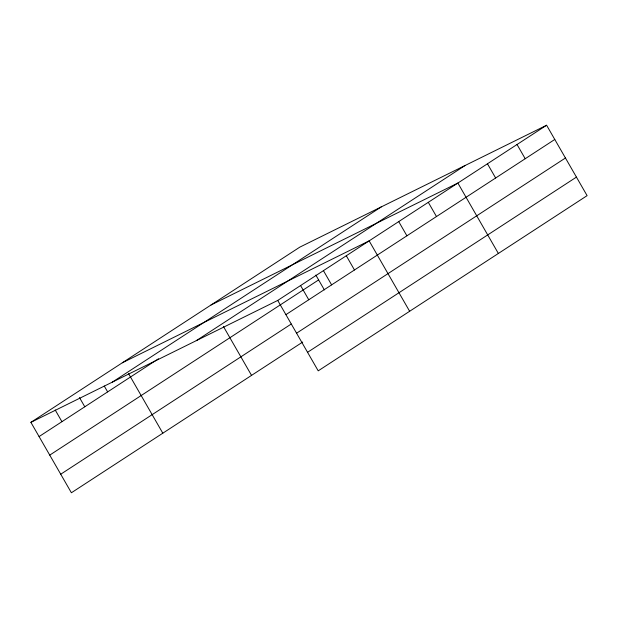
<?xml version="1.0" encoding="UTF-8"?>
<svg xmlns="http://www.w3.org/2000/svg" width="618" height="618" viewBox="0 0 618 618"><rect width="100%" height="100%" fill="white"/><g stroke="black" fill="none" stroke-linecap="round" stroke-linejoin="round"><path stroke-width="0.93" d="M30.9 422.349L299.784 247.154L546.606 125.238L587.1 195.651L318.216 370.846L277.729 300.433L30.9 422.349L71.394 492.762L302.704 342.048M112.352 382.117L381.236 206.922M39.081 436.571L158.478 358.772M196.277 340.665L465.153 165.469M277.729 300.433L546.606 125.238M49.741 455.118L318.625 279.915M285.91 314.655L554.786 139.459M60.726 474.222L291.24 324.025M296.57 333.202L565.447 157.999M307.555 352.306L576.439 177.103M211.047 304.968L457.876 183.052L498.371 253.465M122.318 362.781L369.147 240.865L409.641 311.279M517.034 144.504L525.207 158.726M487.455 163.778L495.636 177.999M428.305 202.325L436.478 216.547M398.726 221.592L406.907 235.813M346.296 255.759L354.469 269.981M323.438 270.645L331.619 284.875M315.837 275.08L324.357 289.888M300.58 285.539L308.761 299.761M223.399 326.443L251.541 375.381M128.575 373.658L162.812 433.195M104.272 386.041L107.64 391.897M79.498 397.583L84.79 406.791M55.195 409.966L61.931 421.677"/></g></svg>
